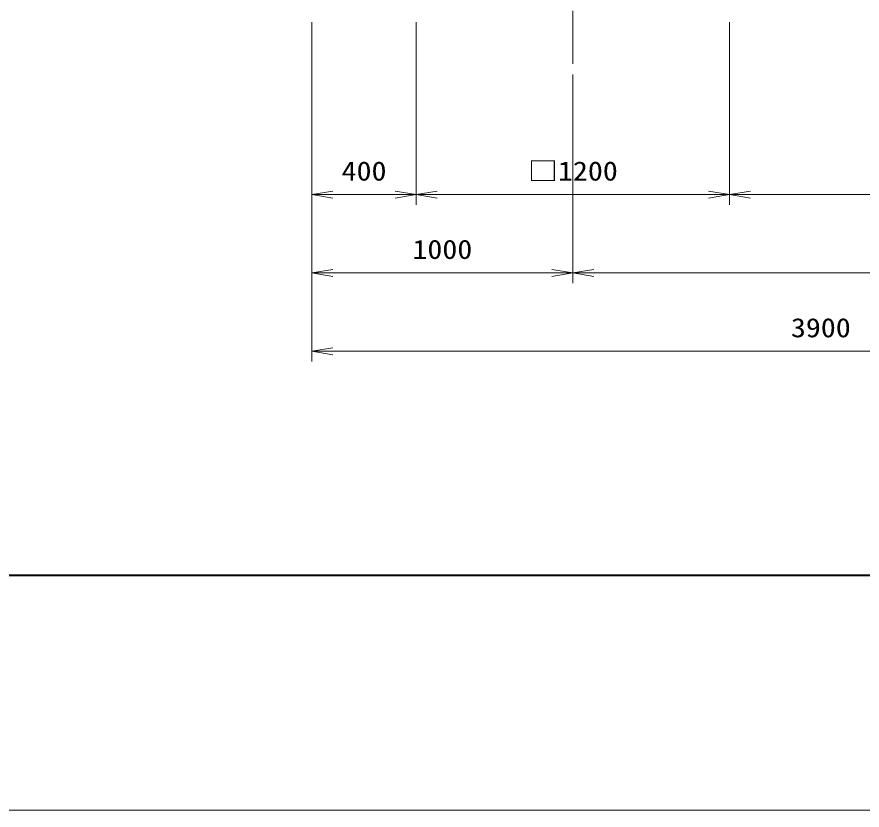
# Model space of a CAD drawing. Units: millimetres at full size. Extents: x 37600 to 71200, y -138800 to -115040.
# Drawn here: x 45475 to 48713, y -138800 to -135763 of the extents above; entities that cross this region are included whole.
import ezdxf
from ezdxf.enums import TextEntityAlignment as Align

# ---------------------------------------------------------------- set-up
doc = ezdxf.new("R2010")
doc.units = ezdxf.units.MM
doc.header["$LTSCALE"] = 80.0044
doc.linetypes.add('CHAIN', pattern=[18.5, 12, -1.5, 3.5, -1.5])
for name, color, linetype, lineweight in [('0_2', 4, 'Continuous', 13), ('Defpoints_5', 5, 'Continuous', 13), ('図枠', 1, 'Continuous', 40), ('寸法', 6, 'Continuous', 13)]:
    doc.layers.add(name, color=color, linetype=linetype, lineweight=lineweight)
doc.styles.add('ＭＳ ゴシック', font='')
doc.styles.get('ＭＳ ゴシック').set_extended_font_data('MS Gothic')

# ---------------------------------------------------------------- blocks, each defined once
blk = doc.blocks.new('open_arrow')
at = {"color": 0, "linetype": 'Continuous', "lineweight": -2}
blk.add_lwpolyline([(7.5, 1.25), (0, 0), (7.5, -1.25)], dxfattribs=at)

msp = doc.modelspace()

# ---------------------------------------------------------------- linework, layer by layer
at = {"layer": '0_2', "color": 2, "linetype": 'CHAIN'}
msp.add_line((47605, -134660), (47605, -135943), dxfattribs=at)
at = {"layer": 'Defpoints_5'}
msp.add_lwpolyline([(37600, -138800), (71200, -138800), (71200, -115040), (37600, -115040)], close=True, dxfattribs=at)
at = {"layer": '図枠'}
msp.add_lwpolyline([(38500, -137900), (70300, -137900), (70300, -115940), (38500, -115940)], close=True, dxfattribs=at)
at = {"layer": '寸法'}
for p, q in [((46605, -135783), (46605, -137083)), ((46605, -135783), (46605, -136783)), ((46605, -135783), (46605, -136483)), ((47005, -135783), (47005, -136483)), ((47005, -135783), (47005, -136483)), ((48205, -135783), (48205, -136483)), ((48205, -135783), (48205, -136483)), ((47605, -135983), (47605, -136783)), ((47605, -135983), (47605, -136783)), ((47005, -136443), (46605, -136443)), ((47005, -136443), (48205, -136443)), ((48205, -136443), (50505, -136443)), ((47605, -136743), (46605, -136743)), ((47605, -136743), (50505, -136743)), ((46605, -137043), (50505, -137043))]:
    msp.add_line(p, q, dxfattribs=at)

# ---------------------------------------------------------------- block references
at = {"layer": '寸法', "xscale": 10.7, "yscale": 10.7}
for p in [(46605, -136443), (47005, -136443), (48205, -136443), (46605, -136743), (47605, -136743), (46605, -137043)]:
    msp.add_blockref('open_arrow', p, dxfattribs=at)
at = {"layer": '寸法', "xscale": 10.7, "yscale": 10.7, "rotation": 180}
for p in [(47005, -136443), (48205, -136443), (47605, -136743)]:
    msp.add_blockref('open_arrow', p, dxfattribs=at)

# ---------------------------------------------------------------- texts
at = {"layer": '寸法', "style": 'ＭＳ ゴシック', "width": 1.15}
for s, p in [('400', (46805, -136353)), ('□1200', (47605, -136353)), ('1000', (47105, -136653)), ('3900', (48555, -136953))]:
    msp.add_text(s, height=73.31, dxfattribs=at).set_placement(p, align=Align.MIDDLE_CENTER)

doc.saveas('drawing.dxf')
